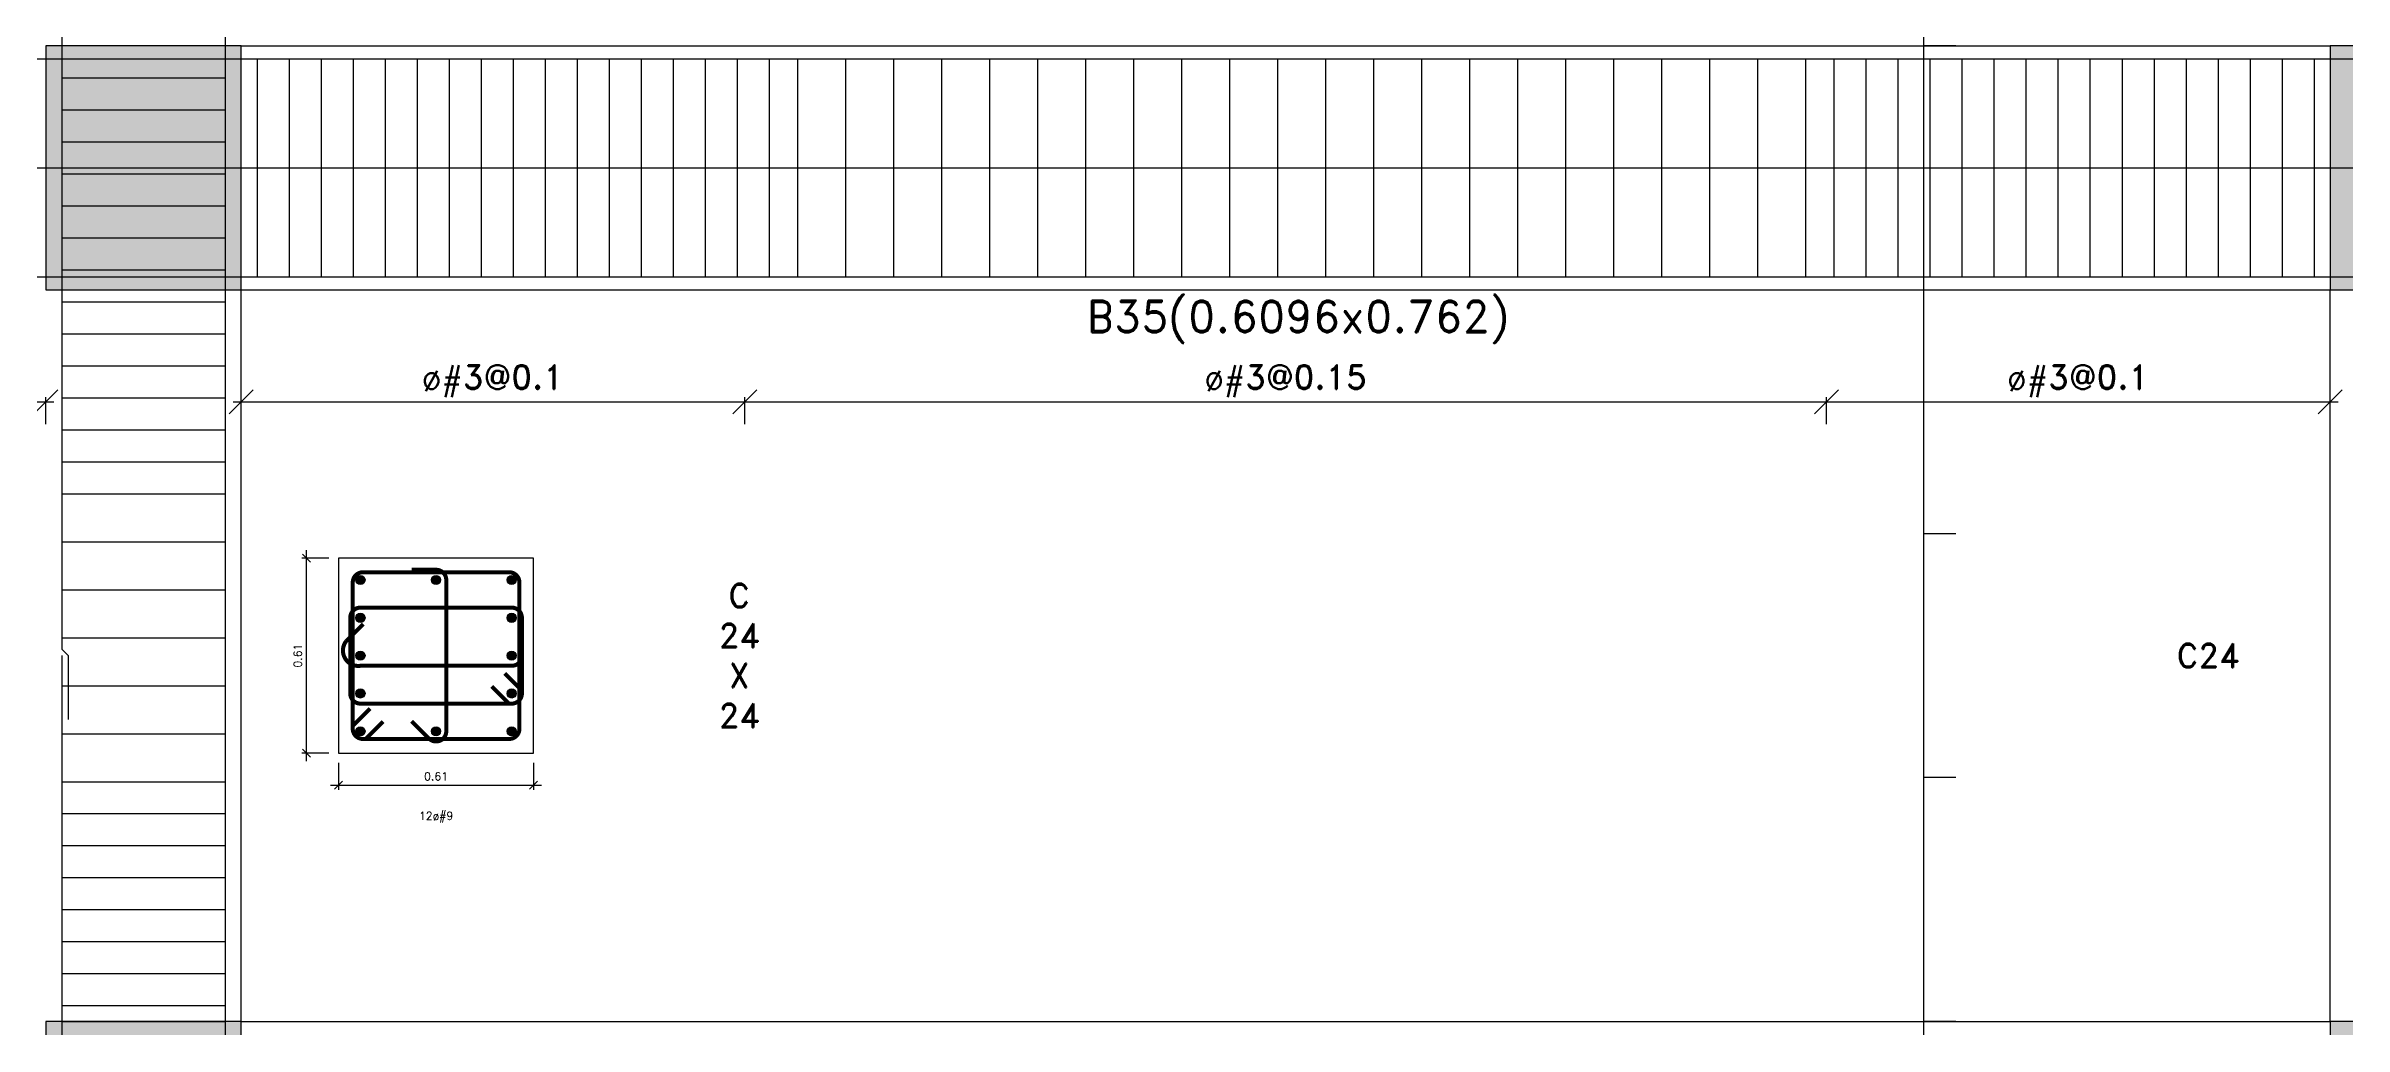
# Model space of a CAD drawing. Header units: inches. Extents: x 2674 to 28325, y -8016 to 21827.
# Drawn here: x 10751.5 to 11110.5, y -1522.5 to -1369.4 of the extents above; entities that cross this region are included whole.
import ezdxf

# ---------------------------------------------------------------- set-up
doc = ezdxf.new("R2010")
doc.units = ezdxf.units.IN
doc.header["$MEASUREMENT"] = 0
for name, color, linetype in [('Beam', 3, 'Continuous'), ('Beam elevation contour', 7, 'Continuous'), ('Beam rebar bot', 2, 'Continuous'), ('Beam rebar top', 2, 'Continuous'), ('Beam tie corner', 6, 'Continuous'), ('Beam tie mid', 4, 'Continuous'), ('Column elevation contorno', 7, 'Continuous'), ('Columns', 5, 'Continuous'), ('Dimensions', 7, 'Continuous'), ('Porticos', 7, 'Continuous'), ('Rebar long', 5, 'Continuous'), ('Rebar tie', 4, 'Continuous'), ('Texts', 7, 'Continuous')]:
    doc.layers.add(name, color=color, linetype=linetype)
doc.layers.add('Beam torsion rebar', color=7, linetype='Continuous', true_color=0xaf0000)
doc.styles.add('Letra', font='romand.shx')
doc.dimstyles.new('Dimension', dxfattribs={"dimscale": 0.083333, "dimtxt": 0.025, "dimasz": 0.025, "dimexe": 0.015, "dimexo": 0.03, "dimgap": 0.015, "dimtad": 1, "dimdec": 1, "dimzin": 0, "dimdsep": 46, "dimlunit": 4, "dimtxsty": 'Letra', "dimblk": 'OBLIQUE', "dimcen": 0.015, "dimdle": 0.025, "dimclrd": 256, "dimclre": 1, "dimclrt": 4, "dimadec": 0, "dimazin": 0, "dimtfac": 1, "dimtdec": 1, "dimtofl": 0, "dimtmove": 0, "dimatfit": 3, "dimfxl": 1, "dimtolj": 1, "dimtzin": 0, "dimarcsym": 0})

# ---------------------------------------------------------------- blocks, each defined once
blk = doc.blocks.new('_Oblique')
at = {"color": 0, "linetype": 'ByBlock', "lineweight": -2}
blk.add_line((-0.5, -0.5), (0.5, 0.5), dxfattribs=at)
blk = doc.blocks.new('*D638')
at = {"layer": 'Defpoints', "color": 0, "transparency": 16777216}
for p in [(11044.87, -1331.31), (11049.87, -1331.31), (11049.87, -1369.41)]:
    blk.add_point(p, dxfattribs=at)
at = {"layer": 'Dimensions', "color": 1, "linetype": 'ByBlock', "lineweight": -2, "transparency": 16777216}
for p, q in [((11049.87, -1331.31), (11044.87, -1331.31)), ((11049.87, -1369.41), (11044.87, -1369.41))]:
    blk.add_line(p, q, dxfattribs=at)
at = {"layer": 'Dimensions', "linetype": 'ByBlock', "lineweight": -2, "transparency": 16777216}
blk.add_line((11044.87, -1369.42), (11044.87, -1331.31), dxfattribs=at)
at = {"layer": 'Dimensions', "lineweight": -2, "transparency": 16777216, "xscale": 0.006249999999999999, "yscale": 0.006249999999999999, "zscale": 0.006249999999999999}
for p, rotation in [((11044.87, -1331.31), 90), ((11044.87, -1369.41), 270)]:
    blk.add_blockref('_Oblique', p, dxfattribs=dict(at, rotation=rotation))
at = {"layer": 'Dimensions', "color": 4, "transparency": 16777216, "insert": (11044.86, -1350.36), "char_height": 0.00625, "attachment_point": 5, "rotation": 90, "style": 'Letra'}
blk.add_mtext('\\A1;ø#3@0.1', dxfattribs=at)
blk = doc.blocks.new('*D641')
at = {"layer": 'Defpoints', "color": 0, "transparency": 16777216}
for p in [(11044.87, -1483.71), (11049.87, -1483.71), (11049.87, -1521.81)]:
    blk.add_point(p, dxfattribs=at)
at = {"layer": 'Dimensions', "color": 1, "linetype": 'ByBlock', "lineweight": -2, "transparency": 16777216}
for p, q in [((11049.87, -1483.71), (11044.87, -1483.71)), ((11049.87, -1521.81), (11044.87, -1521.81))]:
    blk.add_line(p, q, dxfattribs=at)
at = {"layer": 'Dimensions', "linetype": 'ByBlock', "lineweight": -2, "transparency": 16777216}
blk.add_line((11044.87, -1521.82), (11044.87, -1483.71), dxfattribs=at)
at = {"layer": 'Dimensions', "lineweight": -2, "transparency": 16777216, "xscale": 0.006249999999999999, "yscale": 0.006249999999999999, "zscale": 0.006249999999999999}
for p, rotation in [((11044.87, -1483.71), 90), ((11044.87, -1521.81), 270)]:
    blk.add_blockref('_Oblique', p, dxfattribs=dict(at, rotation=rotation))
at = {"layer": 'Dimensions', "color": 4, "transparency": 16777216, "insert": (11044.86, -1502.76), "char_height": 0.00625, "attachment_point": 5, "rotation": 90, "style": 'Letra'}
blk.add_mtext('\\A1;ø#3@0.1', dxfattribs=at)
blk = doc.blocks.new('*D642')
at = {"layer": 'Defpoints', "color": 0, "transparency": 16777216}
for p in [(11044.87, -1369.41), (11049.87, -1369.41), (11049.87, -1445.61)]:
    blk.add_point(p, dxfattribs=at)
at = {"layer": 'Dimensions', "color": 1, "linetype": 'ByBlock', "lineweight": -2, "transparency": 16777216}
for p, q in [((11049.87, -1369.41), (11044.87, -1369.41)), ((11049.87, -1445.61), (11044.87, -1445.61))]:
    blk.add_line(p, q, dxfattribs=at)
at = {"layer": 'Dimensions', "linetype": 'ByBlock', "lineweight": -2, "transparency": 16777216}
blk.add_line((11044.87, -1445.62), (11044.87, -1369.41), dxfattribs=at)
at = {"layer": 'Dimensions', "lineweight": -2, "transparency": 16777216, "xscale": 0.006249999999999999, "yscale": 0.006249999999999999, "zscale": 0.006249999999999999}
for p, rotation in [((11044.87, -1369.41), 90), ((11044.87, -1445.61), 270)]:
    blk.add_blockref('_Oblique', p, dxfattribs=dict(at, rotation=rotation))
at = {"layer": 'Dimensions', "color": 4, "transparency": 16777216, "insert": (11044.86, -1407.51), "char_height": 0.00625, "attachment_point": 5, "rotation": 90, "style": 'Letra'}
blk.add_mtext('\\A1;ø#3@0.1', dxfattribs=at)
blk = doc.blocks.new('*D643')
at = {"layer": 'Defpoints', "color": 0, "transparency": 16777216}
for p in [(11044.87, -1445.61), (11049.87, -1445.61), (11049.87, -1483.71)]:
    blk.add_point(p, dxfattribs=at)
at = {"layer": 'Dimensions', "color": 1, "linetype": 'ByBlock', "lineweight": -2, "transparency": 16777216}
for p, q in [((11049.87, -1445.61), (11044.87, -1445.61)), ((11049.87, -1483.71), (11044.87, -1483.71))]:
    blk.add_line(p, q, dxfattribs=at)
at = {"layer": 'Dimensions', "linetype": 'ByBlock', "lineweight": -2, "transparency": 16777216}
blk.add_line((11044.87, -1483.72), (11044.87, -1445.61), dxfattribs=at)
at = {"layer": 'Dimensions', "lineweight": -2, "transparency": 16777216, "xscale": 0.006249999999999999, "yscale": 0.006249999999999999, "zscale": 0.006249999999999999}
for p, rotation in [((11044.87, -1445.61), 90), ((11044.87, -1483.71), 270)]:
    blk.add_blockref('_Oblique', p, dxfattribs=dict(at, rotation=rotation))
at = {"layer": 'Dimensions', "color": 4, "transparency": 16777216, "insert": (11044.86, -1464.66), "char_height": 0.00625, "attachment_point": 5, "rotation": 90, "style": 'Letra'}
blk.add_mtext('\\A1;ø#3@0.15', dxfattribs=at)
blk = doc.blocks.new('*D645')
at = {"layer": 'Defpoints', "color": 0, "transparency": 16777216}
for p in [(11044.87, -1521.81), (11049.87, -1521.81), (11049.87, -1598.01)]:
    blk.add_point(p, dxfattribs=at)
at = {"layer": 'Dimensions', "color": 1, "linetype": 'ByBlock', "lineweight": -2, "transparency": 16777216}
for p, q in [((11049.87, -1521.81), (11044.87, -1521.81)), ((11049.87, -1598.01), (11044.87, -1598.01))]:
    blk.add_line(p, q, dxfattribs=at)
at = {"layer": 'Dimensions', "linetype": 'ByBlock', "lineweight": -2, "transparency": 16777216}
blk.add_line((11044.87, -1598.02), (11044.87, -1521.81), dxfattribs=at)
at = {"layer": 'Dimensions', "lineweight": -2, "transparency": 16777216, "xscale": 0.006249999999999999, "yscale": 0.006249999999999999, "zscale": 0.006249999999999999}
for p, rotation in [((11044.87, -1521.81), 90), ((11044.87, -1598.01), 270)]:
    blk.add_blockref('_Oblique', p, dxfattribs=dict(at, rotation=rotation))
at = {"layer": 'Dimensions', "color": 4, "transparency": 16777216, "insert": (11044.86, -1559.91), "char_height": 0.00625, "attachment_point": 5, "rotation": 90, "style": 'Letra'}
blk.add_mtext('\\A1;ø#3@0.1', dxfattribs=at)
blk = doc.blocks.new('*D28')
at = {"color": 1, "linetype": 'ByBlock', "lineweight": -2, "transparency": 16777216}
for p, q in [((-0.3348, 0.3048), (-0.4198, 0.3048)), ((-0.3348, -0.3048), (-0.4198, -0.3048))]:
    blk.add_line(p, q, dxfattribs=at)
at = {"linetype": 'ByBlock', "lineweight": -2, "transparency": 16777216}
blk.add_line((-0.4048, -0.3298), (-0.4048, 0.3298), dxfattribs=at)
at = {"layer": 'Defpoints', "transparency": 16777216}
for p in [(-0.4048, 0.3048), (-0.3048, 0.3048), (-0.3048, -0.3048)]:
    blk.add_point(p, dxfattribs=at)
at = {"lineweight": -2, "transparency": 16777216, "xscale": 0.025, "yscale": 0.025, "zscale": 0.025}
for p, rotation in [((-0.4048, 0.3048), 90), ((-0.4048, -0.3048), 270)]:
    blk.add_blockref('_Oblique', p, dxfattribs=dict(at, rotation=rotation))
at = {"color": 4, "transparency": 16777216, "insert": (-0.4198, 0), "char_height": 0.025, "attachment_point": 8, "rotation": 90, "style": 'Letra'}
blk.add_mtext('0.61', dxfattribs=at)
blk = doc.blocks.new('*D29')
at = {"color": 1, "linetype": 'ByBlock', "lineweight": -2, "transparency": 16777216}
for p, q in [((-0.3048, -0.3348), (-0.3048, -0.4198)), ((0.3048, -0.3348), (0.3048, -0.4198))]:
    blk.add_line(p, q, dxfattribs=at)
at = {"linetype": 'ByBlock', "lineweight": -2, "transparency": 16777216}
blk.add_line((-0.3298, -0.4048), (0.3298, -0.4048), dxfattribs=at)
at = {"layer": 'Defpoints', "transparency": 16777216}
for p in [(-0.3048, -0.3048), (0.3048, -0.3048), (0.3048, -0.4048)]:
    blk.add_point(p, dxfattribs=at)
at = {"lineweight": -2, "transparency": 16777216, "xscale": 0.025, "yscale": 0.025, "zscale": 0.025, "rotation": 180}
blk.add_blockref('_Oblique', (-0.3048, -0.4048), dxfattribs=at)
at = {"lineweight": -2, "transparency": 16777216, "xscale": 0.025, "yscale": 0.025, "zscale": 0.025}
blk.add_blockref('_Oblique', (0.3048, -0.4048), dxfattribs=at)
at = {"color": 4, "transparency": 16777216, "insert": (0, -0.3898), "char_height": 0.025, "attachment_point": 8, "style": 'Letra'}
blk.add_mtext('0.61', dxfattribs=at)
blk = doc.blocks.new('#9')
blk.add_hatch(color=256).paths.add_polyline_path([(0.0143, 0, 1), (-0.0143, 0, 1)])
at = {"color": 0}
blk.add_circle((0, 0), 0.0143, dxfattribs=at)
blk = doc.blocks.new('*D154')
at = {"linetype": 'ByBlock', "lineweight": -2, "transparency": 16777216}
blk.add_line((715.6367, 16.5664), (717.2606, 16.5664), dxfattribs=at)
at = {"color": 1, "linetype": 'ByBlock', "lineweight": -2, "transparency": 16777216}
for p, q in [((715.6617, 16.4964), (715.6617, 16.5814)), ((717.2356, 16.4964), (717.2356, 16.5814))]:
    blk.add_line(p, q, dxfattribs=at)
at = {"layer": 'Defpoints', "transparency": 16777216}
for p in [(717.2356, 16.5664), (715.6617, 16.4664), (717.2356, 16.4664)]:
    blk.add_point(p, dxfattribs=at)
at = {"lineweight": -2, "transparency": 16777216, "xscale": 0.075, "yscale": 0.075, "zscale": 0.075, "rotation": 180}
blk.add_blockref('_Oblique', (715.6617, 16.5664), dxfattribs=at)
at = {"lineweight": -2, "transparency": 16777216, "xscale": 0.075, "yscale": 0.075, "zscale": 0.075}
blk.add_blockref('_Oblique', (717.2356, 16.5664), dxfattribs=at)
at = {"color": 4, "transparency": 16777216, "insert": (716.44865, 16.5814), "char_height": 0.075, "attachment_point": 8, "style": 'Letra'}
blk.add_mtext('ø#3@0.1', dxfattribs=at)
blk = doc.blocks.new('FB 24 X 30')
blk.add_hatch(color=256).paths.add_polyline_path([(0.3048, 0.381), (-0.3048, 0.381), (-0.3048, -0.381), (0.3048, -0.381)])
at = {"color": 0}
blk.add_lwpolyline([(0.3048, 0.381), (-0.3048, 0.381), (-0.3048, -0.381), (0.3048, -0.381)], close=True, dxfattribs=at)
blk = doc.blocks.new('*D156')
at = {"linetype": 'ByBlock', "lineweight": -2, "transparency": 16777216}
blk.add_line((717.8202, 16.5664), (719.4442, 16.5664), dxfattribs=at)
at = {"color": 1, "linetype": 'ByBlock', "lineweight": -2, "transparency": 16777216}
for p, q in [((717.8452, 16.4964), (717.8452, 16.5814)), ((719.4192, 16.4964), (719.4192, 16.5814))]:
    blk.add_line(p, q, dxfattribs=at)
at = {"layer": 'Defpoints', "transparency": 16777216}
for p in [(719.4192, 16.5664), (717.8452, 16.4664), (719.4192, 16.4664)]:
    blk.add_point(p, dxfattribs=at)
at = {"lineweight": -2, "transparency": 16777216, "xscale": 0.075, "yscale": 0.075, "zscale": 0.075, "rotation": 180}
blk.add_blockref('_Oblique', (717.8452, 16.5664), dxfattribs=at)
at = {"lineweight": -2, "transparency": 16777216, "xscale": 0.075, "yscale": 0.075, "zscale": 0.075}
blk.add_blockref('_Oblique', (719.4192, 16.5664), dxfattribs=at)
at = {"color": 4, "transparency": 16777216, "insert": (718.6322, 16.5814), "char_height": 0.075, "attachment_point": 8, "style": 'Letra'}
blk.add_mtext('ø#3@0.1', dxfattribs=at)
blk = doc.blocks.new('*D157')
at = {"linetype": 'ByBlock', "lineweight": -2, "transparency": 16777216}
blk.add_line((722.7742, 16.5664), (724.3981, 16.5664), dxfattribs=at)
at = {"color": 1, "linetype": 'ByBlock', "lineweight": -2, "transparency": 16777216}
for p, q in [((722.7992, 16.4964), (722.7992, 16.5814)), ((724.3731, 16.4964), (724.3731, 16.5814))]:
    blk.add_line(p, q, dxfattribs=at)
at = {"layer": 'Defpoints', "transparency": 16777216}
for p in [(724.3731, 16.5664), (722.7992, 16.4664), (724.3731, 16.4664)]:
    blk.add_point(p, dxfattribs=at)
at = {"lineweight": -2, "transparency": 16777216, "xscale": 0.075, "yscale": 0.075, "zscale": 0.075, "rotation": 180}
blk.add_blockref('_Oblique', (722.7992, 16.5664), dxfattribs=at)
at = {"lineweight": -2, "transparency": 16777216, "xscale": 0.075, "yscale": 0.075, "zscale": 0.075}
blk.add_blockref('_Oblique', (724.3731, 16.5664), dxfattribs=at)
at = {"color": 4, "transparency": 16777216, "insert": (723.58615, 16.5814), "char_height": 0.075, "attachment_point": 8, "style": 'Letra'}
blk.add_mtext('ø#3@0.1', dxfattribs=at)
blk = doc.blocks.new('*D158')
at = {"linetype": 'ByBlock', "lineweight": -2, "transparency": 16777216}
blk.add_line((719.3942, 16.5664), (722.8242, 16.5664), dxfattribs=at)
at = {"color": 1, "linetype": 'ByBlock', "lineweight": -2, "transparency": 16777216}
for p, q in [((719.4192, 16.4964), (719.4192, 16.5814)), ((722.7992, 16.4964), (722.7992, 16.5814))]:
    blk.add_line(p, q, dxfattribs=at)
at = {"layer": 'Defpoints', "transparency": 16777216}
for p in [(722.7992, 16.5664), (719.4192, 16.4664), (722.7992, 16.4664)]:
    blk.add_point(p, dxfattribs=at)
at = {"lineweight": -2, "transparency": 16777216, "xscale": 0.075, "yscale": 0.075, "zscale": 0.075, "rotation": 180}
blk.add_blockref('_Oblique', (719.4192, 16.5664), dxfattribs=at)
at = {"lineweight": -2, "transparency": 16777216, "xscale": 0.075, "yscale": 0.075, "zscale": 0.075}
blk.add_blockref('_Oblique', (722.7992, 16.5664), dxfattribs=at)
at = {"color": 4, "transparency": 16777216, "insert": (721.1092, 16.5814), "char_height": 0.075, "attachment_point": 8, "style": 'Letra'}
blk.add_mtext('ø#3@0.15', dxfattribs=at)
blk = doc.blocks.new('FB 30 X 30')
blk.add_hatch(color=256).paths.add_polyline_path([(0.381, 0.381), (-0.381, 0.381), (-0.381, -0.381), (0.381, -0.381)])
at = {"color": 0}
blk.add_lwpolyline([(0.381, 0.381), (-0.381, 0.381), (-0.381, -0.381), (0.381, -0.381)], close=True, dxfattribs=at)
blk = doc.blocks.new('B33-B34-B35-B36-Story4')
at = {"layer": 'Beam elevation contour'}
blk.add_lwpolyline([(717.8452, 14.6304), (724.3731, 14.6304)], dxfattribs=at)
at = {"layer": 'Beam', "color": 0}
for name, p in [('FB 24 X 30', (717.5404, 14.2494)), ('FB 30 X 30', (724.7541, 14.2494))]:
    blk.add_blockref(name, p, dxfattribs=at)
blk = doc.blocks.new('C 24 X 24')
at = {"layer": 'Columns'}
blk.add_lwpolyline([(-0.3048, -0.3048), (0.3048, -0.3048), (0.3048, 0.3048), (-0.3048, 0.3048)], close=True, dxfattribs=at)
at = {"layer": 'Rebar tie'}
for points in [[(-0.2065, -0.1657, 0.0127, 0.0127, 0), (-0.2604, -0.2196, 0.0127, 0.0127, 0), (-0.2604, -0.2286, 0.0127, 0.0127, 0.414214), (-0.2286, -0.2604, 0.0127, 0.0127, 0), (0.2286, -0.2604, 0.0127, 0.0127, 0.414214), (0.2604, -0.2286, 0.0127, 0.0127, 0), (0.2604, 0.2286, 0.0127, 0.0127, 0.414214), (0.2286, 0.2604, 0.0127, 0.0127, 0), (-0.2286, 0.2604, 0.0127, 0.0127, 0.414214), (-0.2604, 0.2286, 0.0127, 0.0127, 0), (-0.2604, -0.2286, 0.0127, 0.0127, 0.414214), (-0.2286, -0.2604, 0.0127, 0.0127, 0), (-0.2196, -0.2604, 0.0127, 0.0127, 0), (-0.1657, -0.2065, 0.0127, 0.0127, 0)], [(-0.0763, -0.205, 0.0127, 0.0127, 0), (-0.0225, -0.2589, 0.0127, 0.0127, 0.668179), (0.0318, -0.2364, 0.0127, 0.0127, 0), (0.0318, 0.2364, 0.0127, 0.0127, 0.414214), (0, 0.2682, 0.0127, 0.0127, 0), (-0.0762, 0.2682, 0.0127, 0.0127, 0)], [(0.2143, -0.0554, 0.0127, 0.0127, 0), (0.2682, -0.1092, 0.0127, 0.0127, 0), (0.2682, -0.1182, 0.0127, 0.0127, -0.414214), (0.2364, -0.15, 0.0127, 0.0127, 0), (-0.2364, -0.15, 0.0127, 0.0127, -0.414214), (-0.2682, -0.1182, 0.0127, 0.0127, 0), (-0.2682, 0.1182, 0.0127, 0.0127, -0.414214), (-0.2364, 0.15, 0.0127, 0.0127, 0), (0.2364, 0.15, 0.0127, 0.0127, -0.414214), (0.2682, 0.1182, 0.0127, 0.0127, 0), (0.2682, -0.1182, 0.0127, 0.0127, -0.414214), (0.2364, -0.15, 0.0127, 0.0127, 0), (0.2275, -0.15, 0.0127, 0.0127, 0), (0.1736, -0.0961, 0.0127, 0.0127, 0)], [(-0.2275, 0.0988, 0.0127, 0.0127, 0), (-0.2813, 0.0449, 0.0127, 0.0127, 0.668179), (-0.2364, -0.0318, 0.0127, 0.0127, 0), (0.2364, -0.0318, 0.0127, 0.0127, 0.414214), (0.2682, 0, 0.0127, 0.0127, 0), (0.2682, 0.0762, 0.0127, 0.0127, 0)]]:
    blk.add_lwpolyline(points, format="xyseb", dxfattribs=at)
at = {"layer": 'Rebar long', "color": 0}
for p in [(-0.2364, 0.2364), (0, 0.2364), (0.2364, 0.2364), (-0.2364, 0.1182), (0.2364, 0.1182), (-0.2364, 0), (0.2364, 0), (-0.2364, -0.1182), (0.2364, -0.1182), (-0.2364, -0.2364), (0, -0.2364), (0.2364, -0.2364)]:
    blk.add_blockref('#9', p, dxfattribs=at)
at = {"layer": 'Texts', "insert": (0, -0.5048), "char_height": 0.025, "width": 0.056717, "attachment_point": 5, "style": 'Letra'}
blk.add_mtext('12ø#9', dxfattribs=at)
at = {"layer": 'Dimensions'}
for p2, distance, picture, middle in [((-0.3048, 0.3048), 0.1, '*D28', (-0.4048, 0)), ((0.3048, -0.3048), -0.1, '*D29', (0, -0.4048))]:
    dim = blk.add_aligned_dim(p1=(-0.3048, -0.3048), p2=p2, distance=distance, dimstyle='Dimension', override={"dimtxt": 0.025, "dimasz": 0.025, "dimpost": '<>'}, dxfattribs=at)
    dim.commit()
    dim.dimension.update_dxf_attribs({"geometry": picture, "text_midpoint": middle})
blk = doc.blocks.new('B33-B34-B35-B36-Story5')
at = {"layer": 'Beam elevation contour'}
for points in [[(717.8452, 17.6784), (724.3731, 17.6784)], [(717.8452, 16.9164), (724.3731, 16.9164)]]:
    blk.add_lwpolyline(points, dxfattribs=at)
at = {"layer": 'Beam rebar bot'}
blk.add_lwpolyline([(732.8728, 17.2564), (732.8728, 16.9564), (702.188, 16.9564), (702.188, 17.2564)], dxfattribs=at)
at = {"layer": 'Beam rebar top'}
blk.add_lwpolyline([(702.208, 17.3384), (702.208, 17.6384), (732.8928, 17.6384), (732.8928, 17.3384)], dxfattribs=at)
at = {"layer": 'Beam tie corner'}
for points in [[(717.8952, 17.6384), (717.8952, 16.9564)], [(717.9952, 17.6384), (717.9952, 16.9564)], [(718.0952, 17.6384), (718.0952, 16.9564)], [(718.1952, 17.6384), (718.1952, 16.9564)], [(718.2952, 17.6384), (718.2952, 16.9564)], [(718.3952, 17.6384), (718.3952, 16.9564)], [(718.4952, 17.6384), (718.4952, 16.9564)], [(718.5952, 17.6384), (718.5952, 16.9564)], [(718.6952, 17.6384), (718.6952, 16.9564)], [(718.7952, 17.6384), (718.7952, 16.9564)], [(718.8952, 17.6384), (718.8952, 16.9564)], [(718.9952, 17.6384), (718.9952, 16.9564)], [(719.0952, 17.6384), (719.0952, 16.9564)], [(719.1952, 17.6384), (719.1952, 16.9564)], [(719.2952, 17.6384), (719.2952, 16.9564)], [(719.3952, 17.6384), (719.3952, 16.9564)], [(722.8231, 17.6384), (722.8231, 16.9564)], [(722.9231, 17.6384), (722.9231, 16.9564)], [(723.0231, 17.6384), (723.0231, 16.9564)], [(723.1231, 17.6384), (723.1231, 16.9564)], [(723.2231, 17.6384), (723.2231, 16.9564)], [(723.3231, 17.6384), (723.3231, 16.9564)], [(723.4231, 17.6384), (723.4231, 16.9564)], [(723.5231, 17.6384), (723.5231, 16.9564)], [(723.6231, 17.6384), (723.6231, 16.9564)], [(723.7231, 17.6384), (723.7231, 16.9564)], [(723.8231, 17.6384), (723.8231, 16.9564)], [(723.9231, 17.6384), (723.9231, 16.9564)], [(724.0231, 17.6384), (724.0231, 16.9564)], [(724.1231, 17.6384), (724.1231, 16.9564)], [(724.2231, 17.6384), (724.2231, 16.9564)], [(724.3231, 17.6384), (724.3231, 16.9564)]]:
    blk.add_lwpolyline(points, dxfattribs=at)
at = {"layer": 'Beam tie mid'}
for points in [[(719.4952, 17.6384), (719.4952, 16.9564)], [(719.5842, 17.6384), (719.5842, 16.9564)], [(719.7342, 17.6384), (719.7342, 16.9564)], [(719.8842, 17.6384), (719.8842, 16.9564)], [(720.0342, 17.6384), (720.0342, 16.9564)], [(720.1842, 17.6384), (720.1842, 16.9564)], [(720.3342, 17.6384), (720.3342, 16.9564)], [(720.4842, 17.6384), (720.4842, 16.9564)], [(720.6342, 17.6384), (720.6342, 16.9564)], [(720.7842, 17.6384), (720.7842, 16.9564)], [(720.9342, 17.6384), (720.9342, 16.9564)], [(721.0842, 17.6384), (721.0842, 16.9564)], [(721.2342, 17.6384), (721.2342, 16.9564)], [(721.3842, 17.6384), (721.3842, 16.9564)], [(721.5342, 17.6384), (721.5342, 16.9564)], [(721.6842, 17.6384), (721.6842, 16.9564)], [(721.8342, 17.6384), (721.8342, 16.9564)], [(721.9842, 17.6384), (721.9842, 16.9564)], [(722.1342, 17.6384), (722.1342, 16.9564)], [(722.2842, 17.6384), (722.2842, 16.9564)], [(722.4342, 17.6384), (722.4342, 16.9564)], [(722.5842, 17.6384), (722.5842, 16.9564)], [(722.7342, 17.6384), (722.7342, 16.9564)]]:
    blk.add_lwpolyline(points, dxfattribs=at)
at = {"layer": 'Beam torsion rebar'}
blk.add_lwpolyline([(702.188, 17.2974), (732.8928, 17.2974)], dxfattribs=at)
at = {"layer": 'Beam', "color": 0}
for name, p in [('FB 24 X 30', (717.5404, 17.2974)), ('FB 30 X 30', (724.7541, 17.2974))]:
    blk.add_blockref(name, p, dxfattribs=at)
at = {"layer": 'Texts', "insert": (721.1472, 16.8164), "char_height": 0.1, "width": 0.056717, "attachment_point": 5, "style": 'Letra'}
blk.add_mtext('B35(0.6096x0.762)', dxfattribs=at)
at = {"layer": 'Dimensions'}
for p1, p2, text, picture, middle in [((715.6617, 16.4664), (717.2356, 16.4664), 'ø#3@0.1', '*D154', (716.4487, 16.5664)), ((717.8452, 16.4664), (719.4192, 16.4664), 'ø#3@0.1', '*D156', (718.6322, 16.5664)), ((719.4192, 16.4664), (722.7992, 16.4664), 'ø#3@0.15', '*D158', (721.1092, 16.5664)), ((722.7992, 16.4664), (724.3731, 16.4664), 'ø#3@0.1', '*D157', (723.5861, 16.5664))]:
    dim = blk.add_aligned_dim(p1=p1, p2=p2, distance=0.1, text=text, dimstyle='Dimension', override={"dimtxt": 0.075, "dimasz": 0.075, "dimpost": '<>'}, dxfattribs=at)
    dim.commit()
    dim.dimension.update_dxf_attribs({"geometry": picture, "text_midpoint": middle})

msp = doc.modelspace()

# ---------------------------------------------------------------- linework, layer by layer
at = {"layer": 'Beam rebar bot'}
for points in [[(10753.95, -1159.86), (10753.95, -1463.66)], [(10779.43, -1312.26), (10779.43, -1616.06)], [(10754.95, -1464.66), (10753.95, -1463.66)], [(10753.95, -1464.66), (10753.95, -1768.46)], [(10754.95, -1464.66), (10754.95, -1474.66)]]:
    msp.add_lwpolyline(points, dxfattribs=at)
at = {"layer": 'Beam tie corner'}
for points in [[(10753.95, -1374.41), (10779.43, -1374.41)], [(10753.95, -1379.41), (10779.43, -1379.41)], [(10753.95, -1384.41), (10779.43, -1384.41)], [(10753.95, -1389.41), (10779.43, -1389.41)], [(10753.95, -1394.41), (10779.43, -1394.41)], [(10753.95, -1399.41), (10779.43, -1399.41)], [(10753.95, -1404.41), (10779.43, -1404.41)], [(10753.95, -1409.41), (10779.43, -1409.41)], [(10753.95, -1414.41), (10779.43, -1414.41)], [(10753.95, -1419.41), (10779.43, -1419.41)], [(10753.95, -1424.41), (10779.43, -1424.41)], [(10753.95, -1429.41), (10779.43, -1429.41)], [(10753.95, -1434.41), (10779.43, -1434.41)], [(10753.95, -1494.31), (10779.43, -1494.31)], [(10753.95, -1499.31), (10779.43, -1499.31)], [(10753.95, -1504.31), (10779.43, -1504.31)], [(10753.95, -1509.31), (10779.43, -1509.31)], [(10753.95, -1514.31), (10779.43, -1514.31)], [(10753.95, -1519.31), (10779.43, -1519.31)], [(10753.95, -1521.81), (10779.43, -1521.81)]]:
    msp.add_lwpolyline(points, dxfattribs=at)
at = {"layer": 'Beam tie mid'}
for points in [[(10753.95, -1439.36), (10779.43, -1439.36)], [(10753.95, -1446.86), (10779.43, -1446.86)], [(10753.95, -1454.36), (10779.43, -1454.36)], [(10753.95, -1461.86), (10779.43, -1461.86)], [(10753.95, -1469.36), (10779.43, -1469.36)], [(10753.95, -1476.86), (10779.43, -1476.86)], [(10753.95, -1484.36), (10779.43, -1484.36)], [(10753.95, -1489.31), (10779.43, -1489.31)]]:
    msp.add_lwpolyline(points, dxfattribs=at)
at = {"layer": 'Column elevation contorno'}
for points in [[(10781.93, -1521.81), (10781.93, -1407.51)], [(11108.33, -1521.81), (11108.33, -1407.51)]]:
    msp.add_lwpolyline(points, dxfattribs=at)

# ---------------------------------------------------------------- block references
at = {"layer": 'Dimensions', "color": 0, "xscale": 49.99999999999999, "yscale": 49.99999999999999, "zscale": 49.99999999999999}
msp.add_blockref('C 24 X 24', (10812.41, -1464.66), dxfattribs=at)
at = {"layer": 'Porticos', "color": 0, "xscale": 49.99999999999999, "yscale": 49.99999999999999, "zscale": 49.99999999999999}
for name in ['B33-B34-B35-B36-Story5', 'B33-B34-B35-B36-Story4']:
    msp.add_blockref(name, (-25110.33, -2253.33), dxfattribs=at)

# ---------------------------------------------------------------- texts
at = {"layer": 'Texts', "char_height": 3.75, "width": 2.8358, "attachment_point": 5, "style": 'Letra'}
for s, insert in [('C 24 X 24', (10859.77, -1464.66)), ('C24', (11089.28, -1464.66))]:
    msp.add_mtext(s, dxfattribs=dict(at, insert=insert))

# ---------------------------------------------------------------- dimensions: what is measured, and where the dimension line sits
at = {"layer": 'Dimensions'}
for p1, p2, text, picture, middle in [((11049.87, -1369.41), (11049.87, -1331.31), 'ø#3@0.1', '*D638', (11044.86, -1350.36)), ((11049.87, -1445.61), (11049.87, -1369.41), 'ø#3@0.1', '*D642', (11044.86, -1407.51)), ((11049.87, -1483.71), (11049.87, -1445.61), 'ø#3@0.15', '*D643', (11044.86, -1464.66)), ((11049.87, -1521.81), (11049.87, -1483.71), 'ø#3@0.1', '*D641', (11044.86, -1502.76)), ((11049.87, -1598.01), (11049.87, -1521.81), 'ø#3@0.1', '*D645', (11044.86, -1559.91))]:
    dim = msp.add_aligned_dim(p1=p1, p2=p2, distance=5, text=text, dimstyle='Dimension', override={"dimscale": 0.083333, "dimtxt": 0.075, "dimasz": 0.075, "dimpost": '<>'}, dxfattribs=at)
    dim.commit()
    dim.dimension.update_dxf_attribs({"geometry": picture, "text_midpoint": middle})

doc.saveas('drawing.dxf')
